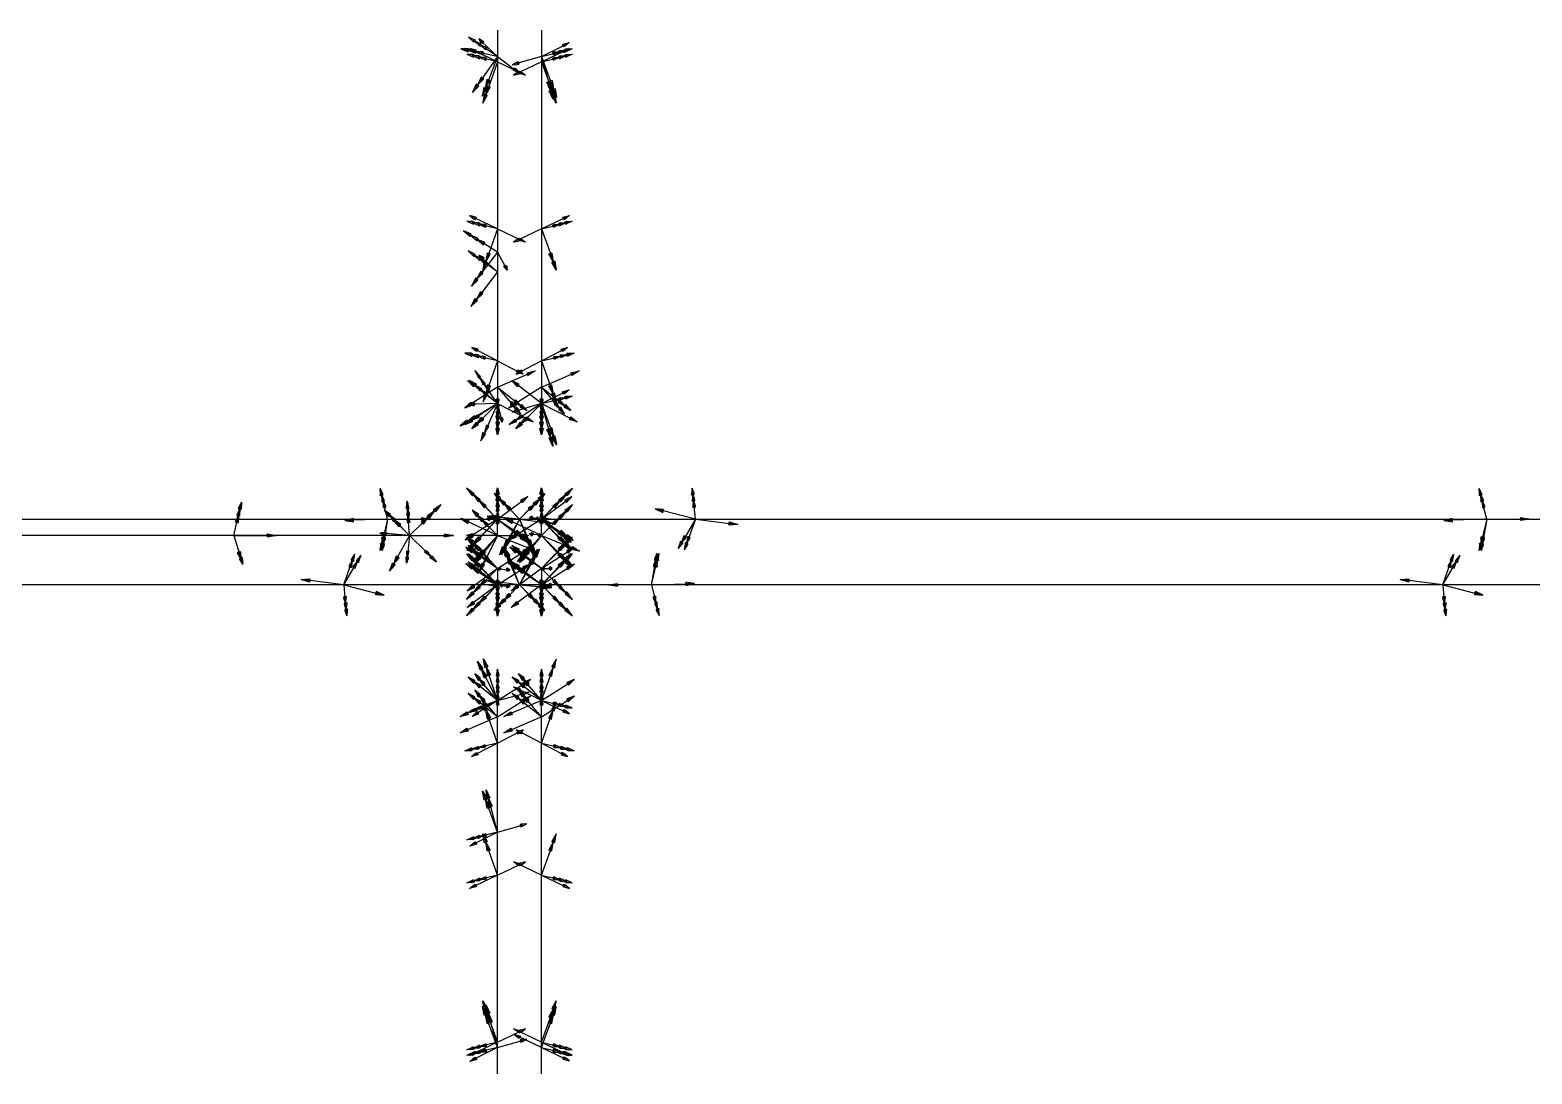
# Model space of a CAD drawing. Header units: millimetres. Extents: x -8665 to 13, y -124 to 125.
# Drawn here: x -3181.4 to -2839.7, y -118.8 to 118.8 of the extents above; entities that cross this region are included whole.
import ezdxf

# ---------------------------------------------------------------- set-up
doc = ezdxf.new("R2010")
doc.units = ezdxf.units.MM
for name, color, linetype in [('AutoDetect_161_28', 1, 'Continuous'), ('AutoDetect_163_83', 1, 'Continuous'), ('AutoDetect_164_84', 1, 'Continuous'), ('AutoDetect_165_117', 1, 'Continuous'), ('AutoDetect_166_177', 1, 'Continuous'), ('AutoDetect_171_52', 1, 'Continuous'), ('AutoDetect_172_53', 1, 'Continuous'), ('AutoDetect_173_68', 1, 'Continuous'), ('AutoDetect_174_69', 1, 'Continuous'), ('AutoDetect_175_165', 1, 'Continuous'), ('AutoDetect_176_102', 1, 'Continuous'), ('AutoDetect_17_125', 1, 'Continuous'), ('AutoDetect_17_27', 1, 'Continuous'), ('AutoDetect_18_137', 1, 'Continuous'), ('AutoDetect_18_48', 1, 'Continuous'), ('AutoDetect_265_118', 1, 'Continuous'), ('AutoDetect_266_119', 1, 'Continuous'), ('AutoDetect_268_100', 1, 'Continuous'), ('AutoDetect_269_101', 1, 'Continuous'), ('AutoDetect_285_121', 1, 'Continuous'), ('AutoDetect_289_124', 1, 'Continuous'), ('AutoDetect_289_26', 1, 'Continuous'), ('AutoDetect_290_136', 1, 'Continuous'), ('AutoDetect_290_46', 1, 'Continuous'), ('AutoDetect_323_29', 1, 'Continuous'), ('AutoDetect_324_30', 1, 'Continuous'), ('AutoDetect_327_50', 1, 'Continuous'), ('AutoDetect_328_51', 1, 'Continuous'), ('AutoDetect_363_85', 1, 'Continuous'), ('AutoDetect_364_86', 1, 'Continuous'), ('AutoDetect_366_66', 1, 'Continuous'), ('AutoDetect_367_67', 1, 'Continuous'), ('KNOTENBLECH_ID_GUID_6B7FED3A_8994_4ed4_AF79_758A89B35B66', 1, 'Continuous')]:
    doc.layers.add(name, color=color, linetype=linetype)

# ---------------------------------------------------------------- blocks, each defined once
blk = doc.blocks.new('Kontrollpunkt')
at = {"color": 0}
for q in [(0, 6), (8, 0), (0, 0, 4)]:
    blk.add_line((0, 0), q, dxfattribs=at)
for points in [[(0.25, 8, -0.25), (-0.25, 8, -0.25), (-0.25, 8, 0.25), (0, 10, 0), (-0.25, 8, -0.25), (0.25, 8, 0.25), (0, 10, 0), (0.25, 8, -0.25), (0.25, 8, 0.25), (-0.25, 8, 0.25)], [(0.25, 6, -0.25), (-0.25, 6, -0.25), (-0.25, 6, 0.25), (0, 8, 0), (-0.25, 6, -0.25), (0.25, 6, 0.25), (0, 8, 0), (0.25, 6, -0.25), (0.25, 6, 0.25), (-0.25, 6, 0.25)], [(0.25, 0.25, 4), (-0.25, 0.25, 4), (-0.25, -0.25, 4), (0, 0, 6), (-0.25, 0.25, 4), (0.25, -0.25, 4), (0, 0, 6), (0.25, 0.25, 4), (0.25, -0.25, 4), (-0.25, -0.25, 4)], [(0.25, 0.25, 6), (-0.25, 0.25, 6), (-0.25, -0.25, 6), (0, 0, 8), (-0.25, 0.25, 6), (0.25, -0.25, 6), (0, 0, 8), (0.25, 0.25, 6), (0.25, -0.25, 6), (-0.25, -0.25, 6)], [(0.25, 0.25, 8), (-0.25, 0.25, 8), (-0.25, -0.25, 8), (0, 0, 10), (-0.25, 0.25, 8), (0.25, -0.25, 8), (0, 0, 10), (0.25, 0.25, 8), (0.25, -0.25, 8), (-0.25, -0.25, 8)], [(8, 0.25, -0.25), (8, 0.25, 0.25), (8, -0.25, 0.25), (10, 0, 0), (8, 0.25, 0.25), (8, -0.25, -0.25), (10, 0, 0), (8, 0.25, -0.25), (8, -0.25, -0.25), (8, -0.25, 0.25)]]:
    blk.add_polyline3d(points, dxfattribs=at)

msp = doc.modelspace()

# ---------------------------------------------------------------- linework, layer by layer
at = {"layer": 'AutoDetect_161_28', "color": 1}
msp.add_line((-3065, 3.75, -262.5), (-3065, 3.75, -407.5), dxfattribs=at)
at = {"layer": 'AutoDetect_163_83', "color": 1}
msp.add_line((-3065, 118.75, -232.5), (-3065, 33.75, -232.5), dxfattribs=at)
at = {"layer": 'AutoDetect_164_84', "color": 1}
msp.add_line((-3075, 118.75, -232.5), (-3075, 33.75, -232.5), dxfattribs=at)
at = {"layer": 'AutoDetect_165_117', "color": 1}
msp.add_line((-3065, 118.75, -437.5), (-3065, 33.75, -437.5), dxfattribs=at)
at = {"layer": 'AutoDetect_166_177', "color": 1}
msp.add_line((-3075, 118.75, -437.5), (-3075, 33.75, -437.5), dxfattribs=at)
at = {"layer": 'AutoDetect_171_52', "color": 1}
msp.add_line((-3065, -3.75, -262.5), (-3065, -3.75, -407.5), dxfattribs=at)
at = {"layer": 'AutoDetect_172_53', "color": 1}
msp.add_line((-3075, -3.75, -262.5), (-3075, -3.75, -407.5), dxfattribs=at)
at = {"layer": 'AutoDetect_173_68', "color": 1}
msp.add_line((-3065, -118.75, -232.5), (-3065, -33.75, -232.5), dxfattribs=at)
at = {"layer": 'AutoDetect_174_69', "color": 1}
msp.add_line((-3075, -118.75, -232.5), (-3075, -33.75, -232.5), dxfattribs=at)
at = {"layer": 'AutoDetect_175_165', "color": 1}
msp.add_line((-3075, -118.75, -437.5), (-3075, -33.75, -437.5), dxfattribs=at)
at = {"layer": 'AutoDetect_176_102', "color": 1}
msp.add_line((-3065, -118.75, -437.5), (-3065, -33.75, -437.5), dxfattribs=at)
at = {"layer": 'AutoDetect_17_125', "color": 1}
msp.add_line((-3308, 7.5, -220), (-3070, 7.5, -220), dxfattribs=at)
at = {"layer": 'AutoDetect_17_27', "color": 1}
msp.add_line((-3070, 7.5, -220), (-2820, 7.5, -220), dxfattribs=at)
at = {"layer": 'AutoDetect_18_137', "color": 1}
msp.add_line((-3070, -7.5, -220), (-3308, -7.5, -220), dxfattribs=at)
at = {"layer": 'AutoDetect_18_48', "color": 1}
msp.add_line((-2820, -7.5, -220), (-3070, -7.5, -220), dxfattribs=at)
at = {"layer": 'AutoDetect_265_118', "color": 1}
msp.add_line((-3065, 117.5, -220), (-3065, 37.5, -220), dxfattribs=at)
at = {"layer": 'AutoDetect_266_119', "color": 1}
msp.add_line((-3075, 117.5, -220), (-3075, 37.5, -220), dxfattribs=at)
at = {"layer": 'AutoDetect_268_100', "color": 1}
msp.add_line((-3065, -117.5, -220), (-3065, -37.5, -220), dxfattribs=at)
at = {"layer": 'AutoDetect_269_101', "color": 1}
msp.add_line((-3075, -117.5, -220), (-3075, -37.5, -220), dxfattribs=at)
at = {"layer": 'AutoDetect_285_121', "color": 1}
msp.add_line((-3095, 3.75, -325), (-3200, 3.75, -325), dxfattribs=at)
at = {"layer": 'AutoDetect_289_124', "color": 1}
msp.add_line((-3308, 7.5, -35), (-3070, 7.5, -35), dxfattribs=at)
at = {"layer": 'AutoDetect_289_26', "color": 1}
msp.add_line((-3070, 7.5, -35), (-2820, 7.5, -35), dxfattribs=at)
at = {"layer": 'AutoDetect_290_136', "color": 1}
msp.add_line((-3070, -7.5, -35), (-3308, -7.5, -35), dxfattribs=at)
at = {"layer": 'AutoDetect_290_46', "color": 1}
msp.add_line((-2820, -7.5, -35), (-3070, -7.5, -35), dxfattribs=at)
at = {"layer": 'AutoDetect_323_29', "color": 1}
msp.add_line((-3065, 7.5, -65), (-3065, 7.5, -190), dxfattribs=at)
at = {"layer": 'AutoDetect_324_30', "color": 1}
msp.add_line((-3075, 7.5, -65), (-3075, 7.5, -190), dxfattribs=at)
at = {"layer": 'AutoDetect_327_50', "color": 1}
msp.add_line((-3065, -7.49, -65), (-3065, -7.5, -190), dxfattribs=at)
at = {"layer": 'AutoDetect_328_51', "color": 1}
msp.add_line((-3075, -7.49, -65), (-3075, -7.5, -190), dxfattribs=at)
at = {"layer": 'AutoDetect_363_85', "color": 1}
msp.add_line((-3065, 117.5, -35), (-3065, 37.5, -35), dxfattribs=at)
at = {"layer": 'AutoDetect_364_86', "color": 1}
msp.add_line((-3075, 117.5, -35), (-3075, 37.5, -35), dxfattribs=at)
at = {"layer": 'AutoDetect_366_66', "color": 1}
msp.add_line((-3065, -117.49, -35), (-3065, -37.49, -35), dxfattribs=at)
at = {"layer": 'AutoDetect_367_67', "color": 1}
msp.add_line((-3075, -117.49, -35), (-3075, -37.49, -35), dxfattribs=at)

# ---------------------------------------------------------------- block references
at = {"layer": 'AutoDetect_161_28', "color": 1, "extrusion": (0.696364, 0.696364, 0.173648), "rotation": 77.24859307823723}
for p in [(2169.93, 77.98, -2184.27), (2169.93, -25.42, -2202.51)]:
    msp.add_blockref('Kontrollpunkt', p, dxfattribs=at)
at = {"layer": 'AutoDetect_161_28', "color": 1, "extrusion": (0.706703, 0.706703, 0.033788), "rotation": 87.47873292201207}
msp.add_blockref('Kontrollpunkt', (2169.93, -189.21, -2172.26), dxfattribs=at)
at = {"layer": 'AutoDetect_163_83', "color": 1, "extrusion": (0.696364, 0.173648, -0.696364), "rotation": 81.2348063681018}
for p in [(850.99, -2218.8, -1952.87), (774.34, -2232.12, -1966.59)]:
    msp.add_blockref('Kontrollpunkt', p, dxfattribs=at)
at = {"layer": 'AutoDetect_164_84', "color": 1, "extrusion": (-0.66271, 0.43851, -0.607062), "rotation": 272.4416848944344}
msp.add_blockref('Kontrollpunkt', (1602.83, 1409.78, 2228.42), dxfattribs=at)
at = {"layer": 'AutoDetect_164_84', "color": 1, "extrusion": (-0.774105, 0.479693, -0.413104), "rotation": 283.690218691101}
msp.add_blockref('Kontrollpunkt', (1561.71, 882.9, 2509.16), dxfattribs=at)
at = {"layer": 'AutoDetect_164_84', "color": 1, "extrusion": (-0.513895, 0.752746, -0.411442), "rotation": 278.5932290318568}
msp.add_blockref('Kontrollpunkt', (2520.58, 512.91, 1701.29), dxfattribs=at)
at = {"layer": 'AutoDetect_165_117', "color": 1, "extrusion": (0.696364, 0.173648, 0.696364), "rotation": 91.41777319695942}
for p in [(850.99, 1737.95, -2419.44), (774.34, 1751.26, -2433.16)]:
    msp.add_blockref('Kontrollpunkt', p, dxfattribs=at)
at = {"layer": 'AutoDetect_166_177', "color": 1, "extrusion": (-0.834784, 0.173648, 0.522477), "rotation": 252.4335098231606}
msp.add_blockref('Kontrollpunkt', (515.86, -1957.98, 2357.96), dxfattribs=at)
at = {"layer": 'AutoDetect_166_177', "color": 1, "extrusion": (-0.670888, 0.475067, 0.569404), "rotation": 266.1952820726241}
msp.add_blockref('Kontrollpunkt', (1725.02, -1809.56, 1844.15), dxfattribs=at)
at = {"layer": 'AutoDetect_166_177', "color": 1, "extrusion": (-0.636191, 0.527775, 0.562774), "rotation": 296.0367704190152}
msp.add_blockref('Kontrollpunkt', (1937.35, -1705.65, 1727.89), dxfattribs=at)
at = {"layer": 'AutoDetect_171_52', "color": 1, "extrusion": (0.696364, -0.696364, 0.173648), "rotation": 279.8510761165839}
for p in [(-2169.93, 77.98, -2184.27), (-2169.93, -25.42, -2202.51)]:
    msp.add_blockref('Kontrollpunkt', p, dxfattribs=at)
at = {"layer": 'AutoDetect_171_52', "color": 1, "extrusion": (0.706797, -0.706797, 0.029589), "rotation": 271.6948222830467}
msp.add_blockref('Kontrollpunkt', (-2169.93, -198.34, -2171.45), dxfattribs=at)
at = {"layer": 'AutoDetect_172_53', "color": 1, "extrusion": (-0.696364, -0.696364, 0.173648), "rotation": 77.24859307823723}
for p in [(-2171.7, -675.94, 2091.4), (-2171.7, -779.34, 2073.17)]:
    msp.add_blockref('Kontrollpunkt', p, dxfattribs=at)
at = {"layer": 'AutoDetect_172_53', "color": 1, "extrusion": (-0.706703, -0.706703, 0.033789), "rotation": 87.47860225982065}
msp.add_blockref('Kontrollpunkt', (-2171.7, -335.91, 2166.89), dxfattribs=at)
at = {"layer": 'AutoDetect_173_68', "color": 1, "extrusion": (0.696364, -0.173648, -0.696364), "rotation": 278.1385729810916}
for p in [(-774.34, -2232.12, -1966.59), (-850.99, -2218.8, -1952.87)]:
    msp.add_blockref('Kontrollpunkt', p, dxfattribs=at)
at = {"layer": 'AutoDetect_174_69', "color": 1, "extrusion": (-0.678673, -0.280726, -0.678673), "rotation": 83.17485541974402}
msp.add_blockref('Kontrollpunkt', (-1144.17, 1766.45, 2254.18), dxfattribs=at)
at = {"layer": 'AutoDetect_174_69', "color": 1, "extrusion": (-0.696364, -0.173648, -0.696364), "rotation": 81.2348063681018}
for p in [(-682.16, 1921.57, 2314.29), (-634.61, 1929.83, 2322.8)]:
    msp.add_blockref('Kontrollpunkt', p, dxfattribs=at)
at = {"layer": 'AutoDetect_175_165', "color": 1, "extrusion": (-0.617154, -0.268328, 0.739676), "rotation": 83.44114634058553}
msp.add_blockref('Kontrollpunkt', (-1195.13, -2390.25, 1583.2), dxfattribs=at)
at = {"layer": 'AutoDetect_175_165', "color": 1, "extrusion": (-0.696364, -0.173648, 0.696364), "rotation": 91.41777319695939}
for p in [(-682.16, -2402.43, 1847.73), (-634.61, -2410.68, 1856.24)]:
    msp.add_blockref('Kontrollpunkt', p, dxfattribs=at)
at = {"layer": 'AutoDetect_176_102', "color": 1, "extrusion": (0.696364, -0.173648, 0.696364), "rotation": 261.8614270189084}
for p in [(-774.34, 1751.26, -2433.16), (-850.99, 1737.95, -2419.44)]:
    msp.add_blockref('Kontrollpunkt', p, dxfattribs=at)
at = {"layer": 'AutoDetect_17_125', "color": 1, "extrusion": (-0.173648, 0.696364, 0.696364), "rotation": 342.8383509003531}
msp.add_blockref('Kontrollpunkt', (3006.08, -685.27, 390.33), dxfattribs=at)
at = {"layer": 'AutoDetect_17_125', "color": 1, "extrusion": (-0.575779, 0.578134, 0.578134), "rotation": 296.2739988100579}
msp.add_blockref('Kontrollpunkt', (2169.95, -1435.04, 1644.79), dxfattribs=at)
at = {"layer": 'AutoDetect_17_27', "color": 1, "extrusion": (-0.071536, 0.705295, 0.705295), "rotation": 332.8696830879888}
msp.add_blockref('Kontrollpunkt', (3013.78, -376.87, 66.88), dxfattribs=at)
at = {"layer": 'AutoDetect_17_27', "color": 1, "extrusion": (-0.173648, 0.696364, 0.696364), "rotation": 342.8383509003531}
msp.add_blockref('Kontrollpunkt', (2763.5, -643.15, 346.92), dxfattribs=at)
at = {"layer": 'AutoDetect_17_27', "color": 1, "extrusion": (0.575779, 0.578134, 0.578134), "rotation": 55.70112638150834}
msp.add_blockref('Kontrollpunkt', (2180.54, 1069.88, -1890.49), dxfattribs=at)
at = {"layer": 'AutoDetect_18_137', "color": 1, "extrusion": (-0.575779, -0.578134, 0.578134), "rotation": 55.70112638150838}
msp.add_blockref('Kontrollpunkt', (-2169.95, -1435.04, 1644.79), dxfattribs=at)
at = {"layer": 'AutoDetect_18_137', "color": 1, "extrusion": (0.071534, -0.705295, 0.705295), "rotation": 332.8699397141133}
msp.add_blockref('Kontrollpunkt', (-3094.88, 60.11, -372.35), dxfattribs=at)
at = {"layer": 'AutoDetect_18_48', "color": 1, "extrusion": (0.575779, -0.578134, 0.578134), "rotation": 296.2739988100579}
msp.add_blockref('Kontrollpunkt', (-2180.54, 1069.88, -1890.49), dxfattribs=at)
at = {"layer": 'AutoDetect_18_48', "color": 1, "extrusion": (0.173648, -0.696364, 0.696364), "rotation": 342.8383509003531}
msp.add_blockref('Kontrollpunkt', (-2951.49, 349.25, -675.87), dxfattribs=at)
at = {"layer": 'AutoDetect_18_48', "color": 1, "extrusion": (0.071534, -0.705295, 0.705295), "rotation": 332.8699397141124}
msp.add_blockref('Kontrollpunkt', (-2846.16, 42.32, -354.46), dxfattribs=at)
at = {"layer": 'AutoDetect_265_118', "color": 1, "extrusion": (0.696364, 0.173648, 0.696364), "rotation": 98.13857298109163}
for p in [(849.78, 1894.26, -2268.19), (812.91, 1900.66, -2274.79)]:
    msp.add_blockref('Kontrollpunkt', p, dxfattribs=at)
at = {"layer": 'AutoDetect_265_118', "color": 1, "extrusion": (0.746097, 0.173648, 0.642795), "rotation": 99.48098718136528}
msp.add_blockref('Kontrollpunkt', (737.15, 1744.01, -2420.65), dxfattribs=at)
at = {"layer": 'AutoDetect_266_119', "color": 1, "extrusion": (-0.696364, 0.173648, 0.696364), "rotation": 261.8614270189084}
for p in [(635.82, -2254.37, 2007.48), (672.69, -2247.97, 2000.88)]:
    msp.add_blockref('Kontrollpunkt', p, dxfattribs=at)
at = {"layer": 'AutoDetect_266_119', "color": 1, "extrusion": (-0.738852, 0.173648, 0.651109), "rotation": 260.7106256665786}
msp.add_blockref('Kontrollpunkt', (661.18, -2122.51, 2136.28), dxfattribs=at)
at = {"layer": 'AutoDetect_268_100', "color": 1, "extrusion": (0.738849, -0.173649, 0.651114), "rotation": 260.7107434833495}
msp.add_blockref('Kontrollpunkt', (-743.59, 1769.27, -2400.26), dxfattribs=at)
at = {"layer": 'AutoDetect_268_100', "color": 1, "extrusion": (0.696363, -0.173648, 0.696365), "rotation": 261.8614437391522}
for p in [(-812.91, 1900.67, -2274.79), (-849.78, 1894.27, -2268.19)]:
    msp.add_blockref('Kontrollpunkt', p, dxfattribs=at)
at = {"layer": 'AutoDetect_269_101', "color": 1, "extrusion": (-0.746093, -0.173649, 0.6428), "rotation": 99.48086732837884}
msp.add_blockref('Kontrollpunkt', (-654.69, -2100.02, 2160.37), dxfattribs=at)
at = {"layer": 'AutoDetect_269_101', "color": 1, "extrusion": (-0.696363, -0.173648, 0.696365), "rotation": 98.1385562608478}
for p in [(-672.7, -2247.97, 2000.88), (-635.83, -2254.38, 2007.48)]:
    msp.add_blockref('Kontrollpunkt', p, dxfattribs=at)
at = {"layer": 'AutoDetect_285_121', "color": 1, "extrusion": (0.173648, 0.759563, -0.626826), "rotation": 159.9620744246271}
msp.add_blockref('Kontrollpunkt', (3056.99, -688.89, -337.82), dxfattribs=at)
at = {"layer": 'AutoDetect_285_121', "color": 1, "extrusion": (-0.055856, 0.777806, -0.626017), "rotation": 186.5439044979557}
msp.add_blockref('Kontrollpunkt', (3086.78, -112.32, 379.25), dxfattribs=at)
at = {"layer": 'AutoDetect_289_124', "color": 1, "extrusion": (-0.173648, 0.696364, -0.696364), "rotation": 199.7021522331678}
msp.add_blockref('Kontrollpunkt', (3006.08, 502.26, 567.9), dxfattribs=at)
at = {"layer": 'AutoDetect_289_124', "color": 1, "extrusion": (-0.575779, 0.578134, -0.578134), "rotation": 239.8648347175701}
msp.add_blockref('Kontrollpunkt', (2169.95, 1226.97, 1792.21), dxfattribs=at)
at = {"layer": 'AutoDetect_289_26', "color": 1, "extrusion": (-0.071403, 0.705302, -0.705302), "rotation": 198.5033171343537}
msp.add_blockref('Kontrollpunkt', (3013.84, 195.7, 246.33), dxfattribs=at)
at = {"layer": 'AutoDetect_289_26', "color": 1, "extrusion": (-0.173648, 0.696364, -0.696364), "rotation": 199.7021522331678}
msp.add_blockref('Kontrollpunkt', (2763.5, 460.14, 524.49), dxfattribs=at)
at = {"layer": 'AutoDetect_289_26', "color": 1, "extrusion": (0.575779, 0.578134, -0.578134), "rotation": 127.112354066204}
msp.add_blockref('Kontrollpunkt', (2180.54, -1277.95, -1743.07), dxfattribs=at)
at = {"layer": 'AutoDetect_290_136', "color": 1, "extrusion": (0.071401, -0.705302, -0.705302), "rotation": 198.5031269349758}
msp.add_blockref('Kontrollpunkt', (-3094.94, -240.48, -192.08), dxfattribs=at)
at = {"layer": 'AutoDetect_290_136', "color": 1, "extrusion": (-0.575779, -0.578134, -0.578134), "rotation": 127.112354066204}
msp.add_blockref('Kontrollpunkt', (-2169.95, 1226.97, 1792.21), dxfattribs=at)
at = {"layer": 'AutoDetect_290_46', "color": 1, "extrusion": (0.575779, -0.578134, -0.578134), "rotation": 239.8648347175701}
msp.add_blockref('Kontrollpunkt', (-2180.54, -1277.95, -1743.07), dxfattribs=at)
at = {"layer": 'AutoDetect_290_46', "color": 1, "extrusion": (0.071401, -0.705302, -0.705302), "rotation": 198.5031269349764}
msp.add_blockref('Kontrollpunkt', (-2846.21, -222.72, -174.23), dxfattribs=at)
at = {"layer": 'AutoDetect_290_46', "color": 1, "extrusion": (0.173648, -0.696364, -0.696364), "rotation": 199.7021522331678}
msp.add_blockref('Kontrollpunkt', (-2951.49, -532.26, -498.29), dxfattribs=at)
at = {"layer": 'AutoDetect_323_29', "color": 1, "extrusion": (0.696364, 0.696364, 0.173648)}
for p, rotation in [((2172.59, 266.11, -2148.41), 77.24859307823723), ((2172.59, 194.22, -2161.08), 77.24859307823726)]:
    msp.add_blockref('Kontrollpunkt', p, dxfattribs=dict(at, rotation=rotation))
at = {"layer": 'AutoDetect_323_29', "color": 1, "extrusion": (0.705287, 0.705287, 0.0717), "rotation": 84.66168287952094}
msp.add_blockref('Kontrollpunkt', (2172.59, 84.2, -2161.51), dxfattribs=at)
at = {"layer": 'AutoDetect_324_30', "color": 1, "extrusion": (-0.696364, 0.696364, 0.173648), "rotation": 279.8510761165839}
for p in [(2169.05, -487.81, 2127.27), (2169.05, -559.7, 2114.59)]:
    msp.add_blockref('Kontrollpunkt', p, dxfattribs=at)
at = {"layer": 'AutoDetect_324_30', "color": 1, "extrusion": (-0.705458, 0.705458, 0.06826), "rotation": 273.9049486476443}
msp.add_blockref('Kontrollpunkt', (2169.05, -219.62, 2169.73), dxfattribs=at)
at = {"layer": 'AutoDetect_327_50', "color": 1, "extrusion": (0.696365, -0.696363, 0.173648), "rotation": 279.8510448073127}
for p in [(-2172.58, 266.11, -2148.42), (-2172.58, 194.22, -2161.09)]:
    msp.add_blockref('Kontrollpunkt', p, dxfattribs=at)
at = {"layer": 'AutoDetect_327_50', "color": 1, "extrusion": (0.705458, -0.705457, 0.068258), "rotation": 273.9048247302617}
msp.add_blockref('Kontrollpunkt', (-2172.58, 76.74, -2161.79), dxfattribs=at)
at = {"layer": 'AutoDetect_328_51', "color": 1, "extrusion": (-0.705287, -0.705286, 0.071698), "rotation": 84.66184661568428}
msp.add_blockref('Kontrollpunkt', (-2169.05, -227.09, 2168.95), dxfattribs=at)
at = {"layer": 'AutoDetect_328_51', "color": 1, "extrusion": (-0.696365, -0.696363, 0.173648), "rotation": 77.24863447435985}
for p in [(-2169.05, -487.81, 2127.27), (-2169.05, -559.7, 2114.59)]:
    msp.add_blockref('Kontrollpunkt', p, dxfattribs=at)
at = {"layer": 'AutoDetect_363_85', "color": 1, "extrusion": (0.696364, 0.173648, -0.696364), "rotation": 81.86142701890837}
for p in [(849.78, -2077.27, -2090.62), (812.91, -2083.67, -2097.22)]:
    msp.add_blockref('Kontrollpunkt', p, dxfattribs=at)
at = {"layer": 'AutoDetect_363_85', "color": 1, "extrusion": (0.738839, 0.173648, -0.651124), "rotation": 80.7109788642852}
msp.add_blockref('Kontrollpunkt', (743.6, -1962.84, -2234.2), dxfattribs=at)
at = {"layer": 'AutoDetect_364_86', "color": 1, "extrusion": (-0.696364, 0.173648, -0.696364), "rotation": 278.1385729810916}
for p in [(635.82, 2071.36, 2185.05), (672.69, 2064.96, 2178.46)]:
    msp.add_blockref('Kontrollpunkt', p, dxfattribs=at)
at = {"layer": 'AutoDetect_364_86', "color": 1, "extrusion": (-0.746088, 0.173648, -0.642805), "rotation": 279.4807655258433}
msp.add_blockref('Kontrollpunkt', (654.69, 1904.7, 2324.27), dxfattribs=at)
at = {"layer": 'AutoDetect_366_66', "color": 1, "extrusion": (0.746109, -0.173648, -0.642781), "rotation": 279.4813255714398}
msp.add_blockref('Kontrollpunkt', (-737.13, -1939.32, -2256.77), dxfattribs=at)
at = {"layer": 'AutoDetect_366_66', "color": 1, "extrusion": (0.696365, -0.173648, -0.696363), "rotation": 278.138589702142}
for p in [(-812.9, -2083.67, -2097.23), (-849.77, -2077.27, -2090.63)]:
    msp.add_blockref('Kontrollpunkt', p, dxfattribs=at)
at = {"layer": 'AutoDetect_367_67', "color": 1, "extrusion": (-0.73886, -0.173648, -0.651101), "rotation": 80.71041086256413}
msp.add_blockref('Kontrollpunkt', (-661.18, 1928.95, 2302.34), dxfattribs=at)
at = {"layer": 'AutoDetect_367_67', "color": 1, "extrusion": (-0.696365, -0.173648, -0.696363), "rotation": 81.86141029785797}
for p in [(-672.7, 2064.96, 2178.46), (-635.83, 2071.36, 2185.06)]:
    msp.add_blockref('Kontrollpunkt', p, dxfattribs=at)
at = {"layer": 'KNOTENBLECH_ID_GUID_6B7FED3A_8994_4ed4_AF79_758A89B35B66', "color": 2, "extrusion": (0, -0.707107, -0.707107)}
for p, rotation in [((-3075, -51.27, -1.77), 328.6342262655402), ((-3065, -51.27, -1.77), 328.6342262655402), ((-3075, -188.27, 140.54), 35.78784839506262), ((-3065, -188.27, 140.54), 35.78784839506262)]:
    msp.add_blockref('Kontrollpunkt', p, dxfattribs=dict(at, rotation=rotation))
at = {"layer": 'KNOTENBLECH_ID_GUID_6B7FED3A_8994_4ed4_AF79_758A89B35B66', "color": 2, "extrusion": (0, -0.707107, 0.707107)}
for p, rotation in [((-3075, -285.49, -333.22), 132.3574932908483), ((-3075, -129.05, -182.08), 221.7267650541877), ((-3065, -285.49, -333.22), 132.3574932908483), ((-3065, -129.05, -182.08), 221.7267650541877)]:
    msp.add_blockref('Kontrollpunkt', p, dxfattribs=dict(at, rotation=rotation))
at = {"layer": 'KNOTENBLECH_ID_GUID_6B7FED3A_8994_4ed4_AF79_758A89B35B66', "color": 2, "extrusion": (0, 0.707107, 0.707107)}
for p, rotation in [((3075, -51.27, -40.66), 42.21589902975394), ((3065, -51.27, -40.66), 42.21589902975394), ((3075, -188.27, -182.96), 326.8001045372023), ((3065, -188.27, -182.96), 326.8001045372023), ((3075, -285.49, -333.22), 221.7267650541877), ((3065, -285.49, -333.22), 221.7267650541877)]:
    msp.add_blockref('Kontrollpunkt', p, dxfattribs=dict(at, rotation=rotation))
at = {"layer": 'KNOTENBLECH_ID_GUID_6B7FED3A_8994_4ed4_AF79_758A89B35B66', "color": 2, "extrusion": (0, 0.707107, -0.707107)}
for p, rotation in [((3075, -129.05, 139.65), 133.6912805216964), ((3065, -129.05, 139.65), 133.6912805216964), ((3075, -188.27, 140.54), 328.6342262655402), ((3065, -188.27, 140.54), 328.6342262655402)]:
    msp.add_blockref('Kontrollpunkt', p, dxfattribs=dict(at, rotation=rotation))
at = {"layer": 'KNOTENBLECH_ID_GUID_6B7FED3A_8994_4ed4_AF79_758A89B35B66', "color": 2, "extrusion": (0.707107, 0.707107, 0), "rotation": 59.63880659517829}
for p in [(2191.15, -315, -2185.84), (2191.15, -325, -2185.84)]:
    msp.add_blockref('Kontrollpunkt', p, dxfattribs=at)
at = {"layer": 'KNOTENBLECH_ID_GUID_6B7FED3A_8994_4ed4_AF79_758A89B35B66', "color": 2, "extrusion": (5.55112e-17, 0.707107, -0.707107), "rotation": 209.9799262739326}
for p in [(3075, -285.49, 290.8), (3065, -285.49, 290.8)]:
    msp.add_blockref('Kontrollpunkt', p, dxfattribs=at)
at = {"layer": 'KNOTENBLECH_ID_GUID_6B7FED3A_8994_4ed4_AF79_758A89B35B66', "color": 2, "extrusion": (-0.57735, 0.57735, 0.57735)}
for p, rotation in [((2185.84, -1522.26, 1607.2), 296.1210388515597), ((2171.7, -1589.62, 1542.25), 299.9999999999999), ((2171.7, -1518.17, 1592.77), 300.0000000000001)]:
    msp.add_blockref('Kontrollpunkt', p, dxfattribs=dict(at, rotation=rotation))
at = {"layer": 'KNOTENBLECH_ID_GUID_6B7FED3A_8994_4ed4_AF79_758A89B35B66', "color": 2, "extrusion": (-0.57735, 0.57735, -0.57735), "rotation": 240}
for p in [(2171.7, 995.62, 1962.27), (2171.7, 1042.56, 1929.07)]:
    msp.add_blockref('Kontrollpunkt', p, dxfattribs=at)
at = {"layer": 'KNOTENBLECH_ID_GUID_6B7FED3A_8994_4ed4_AF79_758A89B35B66', "color": 2, "extrusion": (2.77556e-17, -0.707107, 0.707107), "rotation": 42.21589902975395}
for p in [(-3075, -188.27, -182.96), (-3065, -188.27, -182.96)]:
    msp.add_blockref('Kontrollpunkt', p, dxfattribs=at)
at = {"layer": 'KNOTENBLECH_ID_GUID_6B7FED3A_8994_4ed4_AF79_758A89B35B66', "color": 2, "extrusion": (-5.55112e-17, -0.707107, -0.707107), "rotation": 133.6912805216964}
for p in [(-3075, -285.49, 290.8), (-3065, -285.49, 290.8)]:
    msp.add_blockref('Kontrollpunkt', p, dxfattribs=at)
at = {"layer": 'KNOTENBLECH_ID_GUID_6B7FED3A_8994_4ed4_AF79_758A89B35B66', "color": 2, "extrusion": (2.77556e-17, -0.707102, 0.707111), "rotation": 42.21581081674004}
for p in [(-3075, -51.26, -40.66), (-3065, -51.26, -40.66)]:
    msp.add_blockref('Kontrollpunkt', p, dxfattribs=at)
at = {"layer": 'KNOTENBLECH_ID_GUID_6B7FED3A_8994_4ed4_AF79_758A89B35B66', "color": 2, "extrusion": (0, -0.707111, -0.707102), "rotation": 133.6911497624859}
for p in [(-3075, -129.05, 139.65), (-3065, -129.05, 139.65)]:
    msp.add_blockref('Kontrollpunkt', p, dxfattribs=at)
at = {"layer": 'KNOTENBLECH_ID_GUID_6B7FED3A_8994_4ed4_AF79_758A89B35B66', "color": 2, "extrusion": (2.77556e-17, 0.707102, -0.707111), "rotation": 328.6342248928916}
for p in [(3075, -51.26, -1.76), (3065, -51.26, -1.76)]:
    msp.add_blockref('Kontrollpunkt', p, dxfattribs=at)
at = {"layer": 'KNOTENBLECH_ID_GUID_6B7FED3A_8994_4ed4_AF79_758A89B35B66', "color": 2, "extrusion": (5.55112e-17, 0.707111, 0.707102), "rotation": 221.7268133768026}
for p in [(3075, -129.05, -182.08), (3065, -129.05, -182.08)]:
    msp.add_blockref('Kontrollpunkt', p, dxfattribs=at)

doc.saveas('drawing.dxf')
